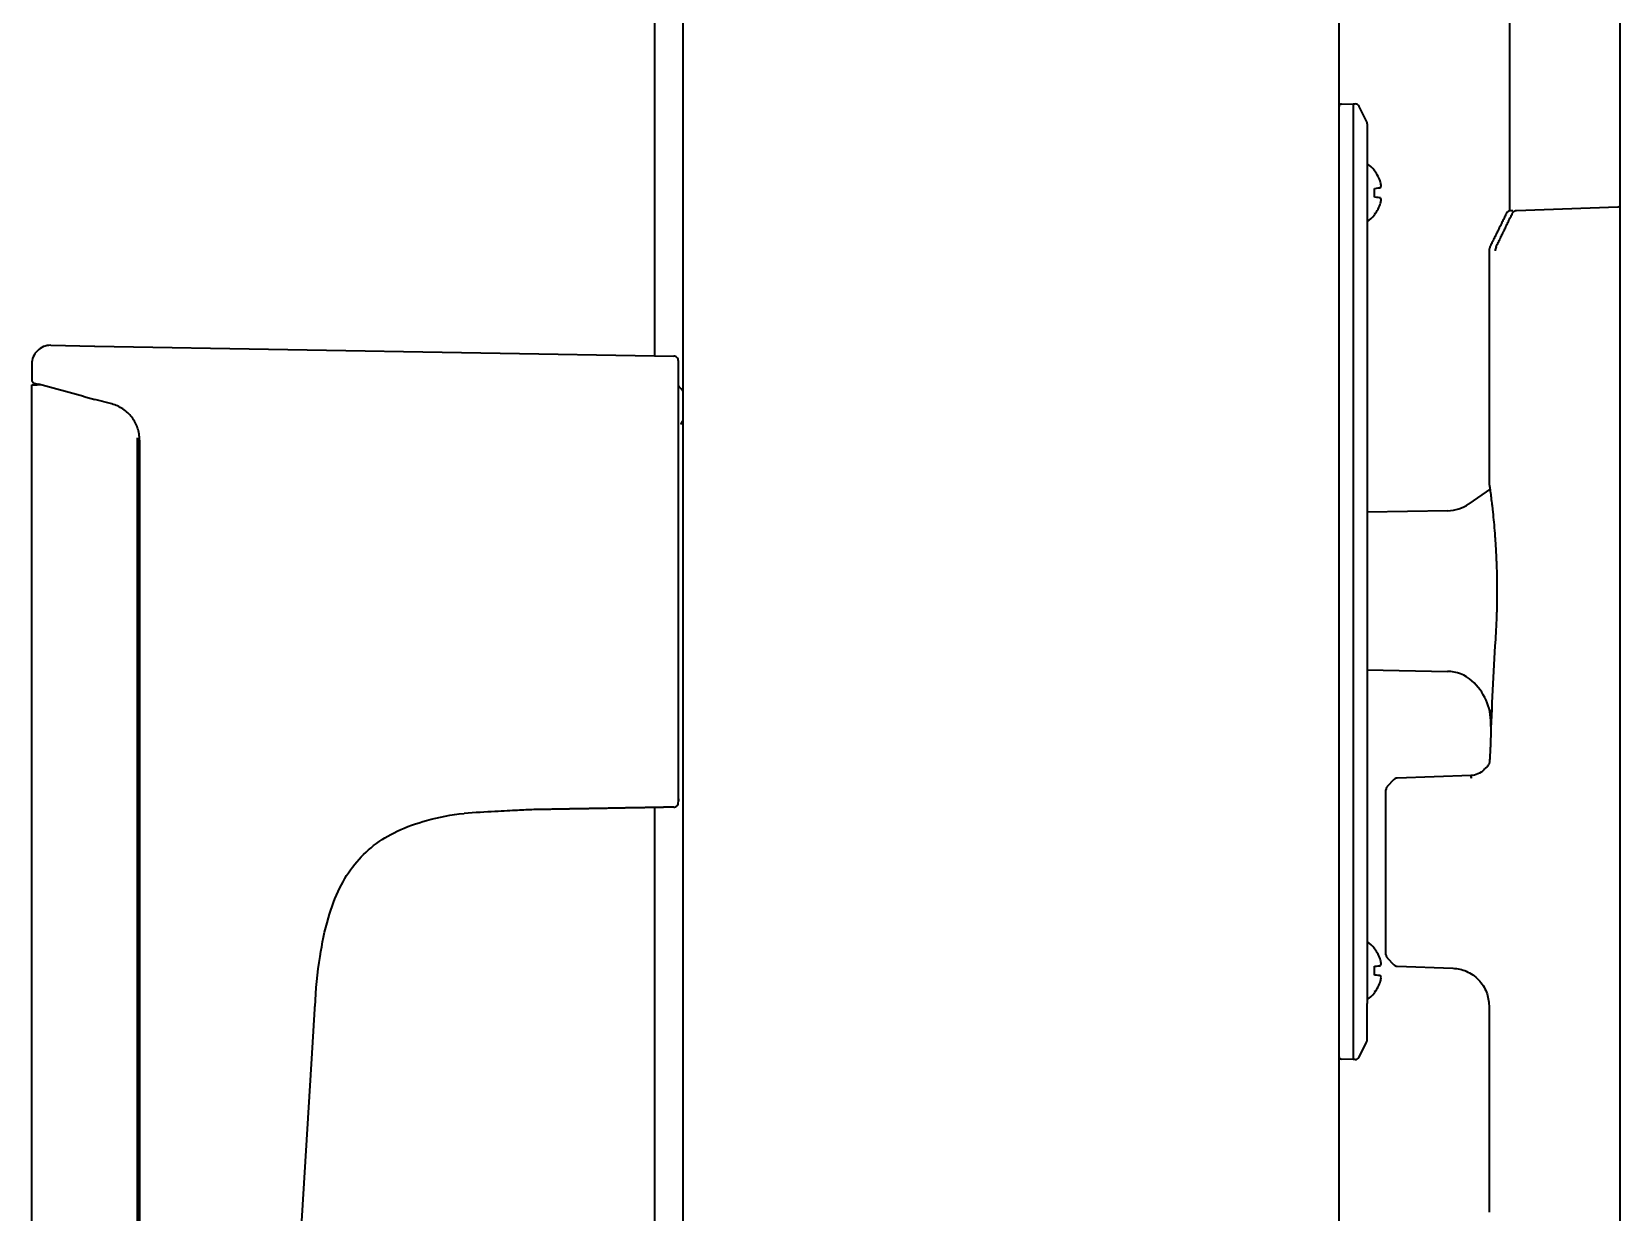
# Model space of a CAD drawing. Header units: inches. Extents: x 90 to 4161, y -506 to 3104.
# Drawn here: x 1090.4 to 1259.9, y 1553 to 1678.9 of the extents above; entities that cross this region are included whole.
import ezdxf

# ---------------------------------------------------------------- set-up
doc = ezdxf.new("R2010")
doc.units = ezdxf.units.IN
doc.layers.add('1', color=7, linetype='Continuous', true_color=0xffffff)

msp = doc.modelspace()

# ---------------------------------------------------------------- linework, layer by layer
at = {"layer": '1', "color": 7, "linetype": 'Continuous', "lineweight": 35}
for p, q in [((1159.87, 1249.76), (1159.87, 1933.26)), ((1229.87, 1249.76), (1229.87, 1933.26)), ((1259.87, 1204.2), (1259.87, 1919.98)), ((1248.07, 1888.76), (1248.07, 1659.83)), ((1156.87, 1644.36), (1156.87, 1829.4)), ((1230.11, 1671.22), (1231.37, 1671.26)), ((1231.37, 1671.26), (1231.37, 1665.26)), ((1231.37, 1671.26), (1231.58, 1671.25)), ((1232.81, 1669.39), (1232.01, 1670.98)), ((1232.87, 1669.12), (1232.87, 1665.26)), ((1231.37, 1665.26), (1231.37, 1575.26)), ((1232.87, 1665.26), (1232.87, 1575.26)), ((1233.66, 1664.09), (1233.66, 1664.13)), ((1248.81, 1659.88), (1259.61, 1660.25)), ((1245.87, 1655.54), (1245.87, 1630.85)), ((1092.41, 1645.48), (1097.07, 1645.4)), ((1097.09, 1645.4), (1158.88, 1644.32)), ((1090.37, 1643.48), (1090.37, 1641.75)), ((1090.37, 1641.26), (1090.96, 1641.26)), ((1090.37, 1465.56), (1090.37, 1641.26)), ((1090.59, 1641.46), (1091.08, 1641.33)), ((1091.33, 1641.26), (1090.96, 1641.26)), ((1095.94, 1640.03), (1091.08, 1641.33)), ((1095.94, 1640.03), (1097.11, 1639.71)), ((1098.91, 1639.23), (1097.11, 1639.71)), ((1101.62, 1635.62), (1101.62, 1471.2)), ((1101.64, 1635.62), (1101.64, 1471.2)), ((1101.87, 1635.37), (1101.87, 1470.89)), ((1246.02, 1630.17), (1243.7, 1628.55)), ((1241.48, 1627.83), (1232.87, 1627.68)), ((1159.37, 1619.05), (1159.37, 1622.3)), ((1232.87, 1610.84), (1241.45, 1610.69)), ((1246.08, 1604.82), (1246.08, 1606.14)), ((1235.73, 1599.15), (1235.01, 1598.41)), ((1243.95, 1599.58), (1236.07, 1599.3)), ((1234.87, 1580.46), (1234.87, 1598.06)), ((1156.87, 1451.89), (1156.87, 1596.17)), ((1233.66, 1581.09), (1233.66, 1581.13)), ((1235.01, 1580.12), (1235.73, 1579.37)), ((1236.07, 1579.22), (1242.01, 1579.01)), ((1120.29, 1569.95), (1120.62, 1575.25)), ((1231.37, 1575.26), (1231.37, 1569.26)), ((1232.87, 1571.4), (1232.87, 1575.26)), ((1245.87, 1575.02), (1245.87, 1552.98)), ((1156.81, 1573.81), (1156.87, 1573.81)), ((1114.69, 1478.28), (1120.29, 1569.95)), ((1232.01, 1569.54), (1232.81, 1571.13)), ((1231.37, 1569.26), (1230.11, 1569.31)), ((1231.58, 1569.27), (1231.37, 1569.26))]:
    msp.add_line(p, q, dxfattribs=at)
for centre, radius, start, end in [((1230.12, 1670.97), 0.25, 92, 180), ((1231.57, 1670.75), 0.5, 26.5651, 88), ((1232.27, 1669.12), 0.6, 0, 26.5651), ((1230.77, 1661.76), 3.74, 39.3865, 55.8441), ((1248.19, 1659.35), 0.5, 92, 153.8689), ((1259.62, 1660), 0.25, 0, 92), ((1230.77, 1661.76), 3.74, 304.1559, 320.6449), ((1092.37, 1643.48), 2, 89, 180), ((1090.67, 1641.75), 0.3, 180, 255), ((1241.41, 1631.83), 4, 271, 305), ((1241.38, 1606.69), 4, 48.1451, 89), ((1239.98, 1605.13), 6.1, 0, 48.1451), ((1235.37, 1598.06), 0.5, 136, 180), ((1236.09, 1598.8), 0.5, 92, 136), ((1230.77, 1578.76), 3.74, 39.3865, 55.8441), ((1235.37, 1580.46), 0.5, 180, 224), ((1236.09, 1579.72), 0.5, 224, 268), ((1230.77, 1578.76), 3.74, 304.1559, 320.6449), ((1232.27, 1571.4), 0.6, 333.4349, 0), ((1230.12, 1569.56), 0.25, 180, 268), ((1231.57, 1569.77), 0.5, 272, 333.4349)]:
    msp.add_arc(centre, radius, start, end, dxfattribs=at)
for centre, major_axis, ratio, start_param, end_param in [((1230.75, 1661.77), (0.87, 3.62), 0.997235, 5.247399, 5.62012), ((1230.71, 1662.02), (3.6, 0.81), 0.902278, 6.178468, 6.295334), ((1230.75, 1662.06), (3.72, 0.27), 0.017407, 5.611261, 5.983982), ((1230.75, 1661.46), (-3.72, 0.27), 0.017407, 3.440796, 3.813517), ((1230.71, 1662.32), (3.67, 0.38), 0.420739, 6.027806, 6.144672), ((1230.71, 1661.21), (-3.67, 0.38), 0.420739, 3.280106, 3.396972), ((1230.75, 1661.76), (-0.87, 3.62), 0.997235, 3.804658, 4.177379), ((1230.71, 1661.5), (-3.6, 0.81), 0.902278, 3.129444, 3.24631), ((1326, 1599.4), (4.14, 161.11), 0.496689, 1.492164, 1.559574), ((1230.75, 1578.77), (0.87, 3.62), 0.997235, 5.247399, 5.62012), ((1230.71, 1579.02), (3.6, 0.81), 0.902278, 6.178468, 6.295334), ((1230.75, 1579.06), (3.72, 0.27), 0.017407, 5.611261, 5.983982), ((1230.75, 1578.46), (-3.72, 0.27), 0.017407, 3.440796, 3.813517), ((1230.71, 1579.32), (3.67, 0.38), 0.420739, 6.027806, 6.144672), ((1230.71, 1578.21), (-3.67, 0.38), 0.420739, 3.280106, 3.396972), ((1230.75, 1578.76), (-0.87, 3.62), 0.997235, 3.804658, 4.177379), ((1230.71, 1578.5), (-3.6, 0.81), 0.902278, 3.129444, 3.24631)]:
    msp.add_ellipse(centre, major_axis=major_axis, ratio=ratio, start_param=start_param, end_param=end_param, dxfattribs=at)
for points, degree, knots in [([(1233.66, 1661.29), (1233.66, 1661.33), (1233.66, 1661.37), (1233.66, 1661.45), (1233.66, 1661.49), (1233.66, 1661.57), (1233.66, 1661.6), (1233.66, 1661.68), (1233.66, 1661.72), (1233.66, 1661.84), (1233.66, 1661.92), (1233.66, 1662.04), (1233.66, 1662.07), (1233.66, 1662.15), (1233.66, 1662.19), (1233.66, 1662.23)], 3, [0, 0, 0, 0, 0.125, 0.125, 0.25, 0.25, 0.375, 0.375, 0.5, 0.5, 0.75, 0.75, 0.875, 0.875, 1, 1, 1, 1]), ([(1248.17, 1659.85), (1248.17, 1659.85), (1248.17, 1659.85), (1248.17, 1659.85), (1248.18, 1659.85), (1248.2, 1659.85), (1248.24, 1659.86), (1248.28, 1659.86), (1248.35, 1659.86), (1248.38, 1659.86), (1248.41, 1659.86)], 3, [0, 0, 0, 0, 0.000204, 0.000204, 0.204057, 0.407909, 0.407909, 0.815615, 0.815615, 1, 1, 1, 1]), ([(1248.38, 1659.6), (1248.4, 1659.64), (1248.43, 1659.67), (1248.49, 1659.74), (1248.52, 1659.77), (1248.59, 1659.82), (1248.64, 1659.84), (1248.72, 1659.87), (1248.76, 1659.87), (1248.81, 1659.88)], 3, [0, 0, 0, 0, 0.25, 0.25, 0.5, 0.5, 0.75, 0.75, 1, 1, 1, 1]), ([(1246.63, 1656), (1246.6, 1655.94), (1246.57, 1655.86), (1246.54, 1655.72), (1246.53, 1655.64), (1246.53, 1655.56)], 3, [0, 0, 0, 0, 0.5, 0.5, 1, 1, 1, 1]), ([(1159.37, 1643.82), (1159.37, 1643.88), (1159.35, 1644.01), (1159.23, 1644.19), (1159.06, 1644.3), (1158.94, 1644.32), (1158.88, 1644.32)], 3, [0, 0, 0, 0, 0.253123, 0.506246, 0.759369, 1, 1, 1, 1]), ([(1159.14, 1644.24), (1159.13, 1644.25), (1159.1, 1644.27), (1159.04, 1644.29), (1158.97, 1644.31), (1158.91, 1644.32), (1158.88, 1644.32)], 3, [0, 0, 0, 0, 0.345049, 0.553438, 0.718544, 1, 1, 1, 1]), ([(1159.37, 1622.3), (1159.37, 1622.33), (1159.37, 1622.38), (1159.37, 1622.45), (1159.37, 1622.53), (1159.37, 1622.6), (1159.37, 1622.68), (1159.37, 1622.75), (1159.37, 1622.82), (1159.37, 1622.89), (1159.37, 1622.97), (1159.37, 1623.04), (1159.37, 1623.11), (1159.37, 1623.18), (1159.37, 1623.25), (1159.37, 1623.32), (1159.37, 1623.39), (1159.37, 1623.46), (1159.37, 1623.53), (1159.37, 1623.6), (1159.37, 1623.67), (1159.37, 1623.74), (1159.37, 1623.81), (1159.37, 1623.88), (1159.37, 1623.95), (1159.37, 1624.01), (1159.37, 1624.08), (1159.37, 1624.15), (1159.37, 1624.21), (1159.37, 1624.28), (1159.37, 1624.35), (1159.37, 1624.41), (1159.37, 1624.48), (1159.37, 1624.54), (1159.37, 1624.61), (1159.37, 1624.67), (1159.37, 1624.73), (1159.37, 1624.8), (1159.37, 1624.86), (1159.37, 1624.92), (1159.37, 1624.99), (1159.37, 1625.05), (1159.37, 1625.11), (1159.37, 1625.17), (1159.37, 1625.23), (1159.37, 1625.29), (1159.37, 1625.35), (1159.37, 1625.42), (1159.37, 1625.48), (1159.37, 1625.53), (1159.37, 1625.59), (1159.37, 1625.65), (1159.37, 1625.71), (1159.37, 1625.77), (1159.37, 1625.83), (1159.37, 1625.89), (1159.37, 1625.94), (1159.37, 1626), (1159.37, 1626.06), (1159.37, 1626.11), (1159.37, 1626.17), (1159.37, 1626.22), (1159.37, 1626.28), (1159.37, 1626.34), (1159.37, 1626.39), (1159.37, 1626.44), (1159.37, 1626.5), (1159.37, 1626.55), (1159.37, 1626.61), (1159.37, 1626.66), (1159.37, 1626.71), (1159.37, 1626.76), (1159.37, 1626.82), (1159.37, 1626.87), (1159.37, 1626.92), (1159.37, 1626.97), (1159.37, 1627.02), (1159.37, 1627.07), (1159.37, 1627.12), (1159.37, 1627.17), (1159.37, 1627.22), (1159.37, 1627.27), (1159.37, 1627.32), (1159.37, 1627.37), (1159.37, 1627.41), (1159.37, 1627.46), (1159.37, 1627.51), (1159.37, 1627.56), (1159.37, 1627.6), (1159.37, 1627.65), (1159.37, 1627.7), (1159.37, 1627.74), (1159.37, 1627.79), (1159.37, 1627.83), (1159.37, 1627.88), (1159.37, 1627.92), (1159.37, 1627.97), (1159.37, 1628.01), (1159.37, 1628.05), (1159.37, 1628.1), (1159.37, 1628.14), (1159.37, 1628.18), (1159.37, 1628.23), (1159.37, 1628.27), (1159.37, 1628.31), (1159.37, 1628.35), (1159.37, 1628.39), (1159.37, 1628.43), (1159.37, 1628.47), (1159.37, 1628.51), (1159.37, 1628.55), (1159.37, 1628.59), (1159.37, 1628.63), (1159.37, 1628.67), (1159.37, 1628.71), (1159.37, 1628.75), (1159.37, 1628.78), (1159.37, 1628.82), (1159.37, 1628.86), (1159.37, 1628.9), (1159.37, 1628.93), (1159.37, 1628.97), (1159.37, 1629), (1159.37, 1629.04), (1159.37, 1629.08), (1159.37, 1629.11), (1159.37, 1629.15), (1159.37, 1629.18), (1159.37, 1629.21), (1159.37, 1629.25), (1159.37, 1629.28), (1159.37, 1629.31), (1159.37, 1629.35), (1159.37, 1629.38), (1159.37, 1629.41), (1159.37, 1629.44), (1159.37, 1629.47), (1159.37, 1629.51), (1159.37, 1629.54), (1159.37, 1629.57), (1159.37, 1629.6), (1159.37, 1629.63), (1159.37, 1629.66), (1159.37, 1629.69), (1159.37, 1629.72), (1159.37, 1629.74), (1159.37, 1629.77), (1159.37, 1629.8), (1159.37, 1629.83), (1159.37, 1629.86), (1159.37, 1629.88), (1159.37, 1629.91), (1159.37, 1629.94), (1159.37, 1629.96), (1159.37, 1629.99), (1159.37, 1630.02), (1159.37, 1630.04), (1159.37, 1630.07), (1159.37, 1630.09), (1159.37, 1630.12), (1159.37, 1630.14), (1159.37, 1630.16), (1159.37, 1630.19), (1159.37, 1630.21), (1159.37, 1630.23), (1159.37, 1630.26), (1159.37, 1630.28), (1159.37, 1630.3), (1159.37, 1630.32), (1159.37, 1630.34), (1159.37, 1630.37), (1159.37, 1630.39), (1159.37, 1630.41), (1159.37, 1630.43), (1159.37, 1630.45), (1159.37, 1630.47), (1159.37, 1630.49), (1159.37, 1630.51), (1159.37, 1630.77), (1159.37, 1631.25), (1159.37, 1631.91), (1159.37, 1632.51), (1159.37, 1633.04), (1159.37, 1633.51), (1159.37, 1633.92), (1159.37, 1634.32), (1159.37, 1634.71), (1159.37, 1635.11), (1159.37, 1635.48), (1159.37, 1635.84), (1159.37, 1636.18), (1159.37, 1636.5), (1159.37, 1636.8), (1159.37, 1637.08), (1159.37, 1637.34), (1159.37, 1637.66), (1159.37, 1638.02), (1159.37, 1638.43), (1159.37, 1638.83), (1159.37, 1639.21), (1159.37, 1639.58), (1159.37, 1639.93), (1159.37, 1640.24), (1159.37, 1640.51), (1159.37, 1640.74), (1159.37, 1640.97), (1159.37, 1641.2), (1159.37, 1641.42), (1159.37, 1641.63), (1159.37, 1641.84), (1159.37, 1642.04), (1159.37, 1642.24), (1159.37, 1642.47), (1159.37, 1642.71), (1159.37, 1642.96), (1159.37, 1643.21), (1159.37, 1643.36), (1159.37, 1643.44), (1159.37, 1643.46), (1159.37, 1643.48), (1159.37, 1643.5), (1159.37, 1643.52), (1159.37, 1643.53), (1159.37, 1643.55), (1159.37, 1643.57), (1159.37, 1643.58), (1159.37, 1643.6), (1159.37, 1643.62), (1159.37, 1643.63), (1159.37, 1643.65), (1159.37, 1643.66), (1159.37, 1643.67), (1159.37, 1643.69), (1159.37, 1643.7), (1159.37, 1643.71), (1159.37, 1643.72), (1159.37, 1643.74), (1159.37, 1643.75), (1159.37, 1643.76), (1159.37, 1643.77), (1159.37, 1643.77), (1159.37, 1643.78), (1159.37, 1643.79), (1159.37, 1643.8), (1159.37, 1643.8), (1159.37, 1643.81), (1159.37, 1643.81), (1159.37, 1643.82), (1159.37, 1643.82), (1159.37, 1643.82), (1159.37, 1643.82), (1159.37, 1643.82), (1159.37, 1643.82)], 3, [0, 0, 0, 0, 0.002231, 0.004452, 0.006664, 0.008866, 0.011059, 0.013243, 0.015418, 0.017583, 0.01974, 0.021886, 0.024024, 0.026152, 0.028271, 0.030381, 0.032481, 0.034573, 0.036655, 0.038727, 0.040791, 0.042845, 0.04489, 0.046926, 0.048953, 0.05097, 0.052978, 0.054977, 0.056967, 0.058947, 0.060919, 0.062881, 0.064834, 0.066778, 0.068712, 0.070637, 0.072554, 0.07446, 0.076358, 0.078247, 0.080126, 0.081996, 0.083857, 0.085709, 0.087552, 0.089386, 0.09121, 0.093025, 0.094831, 0.096628, 0.098416, 0.100194, 0.101963, 0.103724, 0.105475, 0.107217, 0.108949, 0.110673, 0.112387, 0.114093, 0.115789, 0.117476, 0.119153, 0.120822, 0.122481, 0.124132, 0.125773, 0.127405, 0.129028, 0.130642, 0.132246, 0.133842, 0.135428, 0.137005, 0.138573, 0.140132, 0.141681, 0.143221, 0.144753, 0.146274, 0.147787, 0.149291, 0.150785, 0.15227, 0.153746, 0.155213, 0.156671, 0.158119, 0.159558, 0.160988, 0.162409, 0.163821, 0.165223, 0.166616, 0.168, 0.169374, 0.17074, 0.172096, 0.173443, 0.174781, 0.176109, 0.177429, 0.178739, 0.18004, 0.181331, 0.182613, 0.183887, 0.18515, 0.186405, 0.187651, 0.188887, 0.190114, 0.191331, 0.19254, 0.193739, 0.194929, 0.19611, 0.197281, 0.198443, 0.199596, 0.20074, 0.201875, 0.203, 0.204116, 0.205223, 0.20632, 0.207408, 0.208488, 0.209557, 0.210618, 0.211669, 0.212711, 0.213744, 0.214768, 0.215782, 0.216787, 0.217783, 0.218769, 0.219747, 0.220715, 0.221674, 0.222623, 0.223563, 0.224495, 0.225416, 0.226329, 0.227232, 0.228127, 0.229011, 0.229887, 0.230753, 0.231611, 0.232459, 0.233297, 0.234127, 0.234947, 0.235758, 0.23656, 0.237352, 0.238135, 0.238909, 0.239674, 0.24043, 0.241176, 0.241913, 0.242641, 0.243359, 0.244069, 0.244769, 0.24546, 0.246142, 0.246814, 0.247477, 0.248131, 0.248776, 0.249411, 0.250038, 0.250655, 0.251263, 0.275223, 0.297239, 0.31731, 0.335451, 0.35169, 0.366041, 0.378509, 0.393601, 0.408191, 0.422266, 0.435818, 0.448837, 0.461317, 0.473254, 0.484643, 0.495483, 0.505772, 0.523934, 0.542027, 0.560075, 0.578102, 0.596118, 0.614129, 0.632141, 0.645139, 0.658368, 0.671821, 0.685487, 0.699354, 0.713425, 0.727704, 0.742195, 0.756903, 0.774799, 0.796006, 0.820536, 0.848409, 0.879653, 0.882608, 0.885592, 0.888604, 0.891645, 0.894714, 0.897811, 0.900937, 0.904092, 0.907275, 0.910486, 0.913726, 0.916994, 0.920291, 0.923616, 0.92697, 0.930352, 0.933762, 0.937201, 0.940668, 0.944164, 0.947688, 0.95124, 0.954821, 0.95843, 0.962068, 0.965734, 0.969428, 0.97315, 0.976901, 0.98068, 0.984488, 0.988323, 0.992187, 0.99608, 1, 1, 1, 1]), ([(1159.37, 1641.15), (1159.45, 1641.06), (1159.53, 1640.97), (1159.7, 1640.77), (1159.78, 1640.67), (1159.87, 1640.57)], 3, [0, 0, 0, 0, 0.5, 0.5, 1, 1, 1, 1]), ([(1101.87, 1635.37), (1101.87, 1635.58), (1101.85, 1635.8), (1101.78, 1636.23), (1101.73, 1636.45), (1101.59, 1636.86), (1101.5, 1637.06), (1101.3, 1637.44), (1101.18, 1637.63), (1100.91, 1637.97), (1100.76, 1638.14), (1100.45, 1638.44), (1100.27, 1638.57), (1099.91, 1638.81), (1099.72, 1638.92), (1099.32, 1639.1), (1099.12, 1639.17), (1098.91, 1639.23)], 3, [0, 0, 0, 0, 0.125, 0.125, 0.25, 0.25, 0.375, 0.375, 0.5, 0.5, 0.625, 0.625, 0.75, 0.75, 0.875, 0.875, 1, 1, 1, 1]), ([(1245.87, 1630.88), (1245.87, 1630.88), (1245.87, 1630.88), (1245.87, 1630.88), (1245.87, 1630.87), (1245.87, 1630.86), (1245.88, 1630.84), (1245.88, 1630.81), (1245.89, 1630.72), (1245.91, 1630.63), (1245.93, 1630.44), (1245.94, 1630.38), (1245.96, 1630.26), (1245.96, 1630.22), (1245.98, 1630.14), (1245.98, 1630.09), (1246.01, 1629.86), (1246.04, 1629.65), (1246.1, 1629.18), (1246.13, 1628.91), (1246.18, 1628.55), (1246.19, 1628.44), (1246.2, 1628.32), (1246.21, 1628.24), (1246.22, 1628.2), (1246.24, 1628), (1246.26, 1627.84), (1246.31, 1627.33), (1246.34, 1626.97), (1246.41, 1626.22), (1246.45, 1625.82), (1246.49, 1625.34), (1246.49, 1625.29), (1246.5, 1625.19), (1246.51, 1625.03), (1246.52, 1624.86), (1246.54, 1624.54), (1246.56, 1624.32), (1246.6, 1623.65), (1246.62, 1623.19), (1246.65, 1622.49), (1246.66, 1622.25), (1246.67, 1621.95), (1246.67, 1621.89), (1246.68, 1621.77), (1246.68, 1621.71), (1246.69, 1621.53), (1246.69, 1621.41), (1246.71, 1620.8), (1246.72, 1619.83), (1246.72, 1618.84), (1246.71, 1618.23), (1246.71, 1618.11), (1246.71, 1617.92), (1246.71, 1617.86), (1246.7, 1617.74), (1246.7, 1617.43), (1246.69, 1617.13), (1246.67, 1616.41), (1246.65, 1615.93), (1246.61, 1615.01), (1246.58, 1614.55), (1246.55, 1614.11)], 3, [0, 0, 0, 0, 0.007657, 0.007657, 0.015471, 0.031099, 0.031099, 0.062353, 0.062353, 0.124863, 0.124863, 0.156118, 0.156118, 0.171746, 0.171746, 0.187373, 0.187373, 0.249883, 0.249883, 0.312393, 0.312393, 0.32802, 0.335834, 0.335834, 0.343647, 0.343647, 0.374902, 0.374902, 0.437412, 0.437412, 0.499922, 0.499922, 0.507736, 0.507736, 0.515549, 0.531177, 0.531177, 0.562432, 0.562432, 0.624941, 0.624941, 0.656196, 0.656196, 0.66401, 0.66401, 0.671824, 0.671824, 0.687451, 0.687451, 0.749961, 0.812471, 0.812471, 0.828098, 0.828098, 0.835912, 0.835912, 0.843726, 0.87498, 0.87498, 0.93749, 0.93749, 1, 1, 1, 1]), ([(1159.37, 1597.1), (1159.37, 1596.7), (1159.37, 1597.17), (1159.37, 1597.26), (1159.37, 1597.37), (1159.37, 1597.5), (1159.37, 1597.65), (1159.37, 1597.82), (1159.37, 1598.01), (1159.37, 1598.22), (1159.37, 1598.49), (1159.37, 1598.83), (1159.37, 1599.23), (1159.37, 1599.65), (1159.37, 1600.07), (1159.37, 1600.47), (1159.37, 1600.85), (1159.37, 1601.19), (1159.37, 1601.53), (1159.37, 1601.87), (1159.37, 1602.22), (1159.37, 1602.56), (1159.37, 1602.89), (1159.37, 1603.39), (1159.37, 1604.04), (1159.37, 1604.87), (1159.37, 1605.7), (1159.37, 1606.5), (1159.37, 1607.25), (1159.37, 1607.93), (1159.37, 1608.55), (1159.37, 1609.1), (1159.37, 1609.57), (1159.37, 1609.97), (1159.37, 1610.42), (1159.37, 1610.95), (1159.37, 1611.64), (1159.37, 1612.33), (1159.37, 1612.99), (1159.37, 1613.56), (1159.37, 1614.06), (1159.37, 1614.53), (1159.37, 1615.01), (1159.37, 1615.54), (1159.37, 1616.12), (1159.37, 1616.66), (1159.37, 1617.12), (1159.37, 1617.47), (1159.37, 1617.79), (1159.37, 1618.07), (1159.37, 1618.33), (1159.37, 1618.55), (1159.37, 1618.75), (1159.37, 1618.91), (1159.37, 1619.01), (1159.37, 1619.05)], 3, [0, 0, 0, 0, 0.008528, 0.023671, 0.039558, 0.056192, 0.073567, 0.091674, 0.110498, 0.130019, 0.150213, 0.180483, 0.209545, 0.237452, 0.264247, 0.289964, 0.309205, 0.327931, 0.346124, 0.36377, 0.380858, 0.397386, 0.413354, 0.42876, 0.465745, 0.501193, 0.535171, 0.567658, 0.596376, 0.622197, 0.645117, 0.665138, 0.682276, 0.696542, 0.707942, 0.729414, 0.75316, 0.779204, 0.800858, 0.820141, 0.837031, 0.851511, 0.867036, 0.884438, 0.903717, 0.924882, 0.937284, 0.948672, 0.959048, 0.968413, 0.976764, 0.9841, 0.99042, 0.99572, 1, 1, 1, 1]), ([(1246.03, 1603.27), (1246.02, 1603.05), (1246.02, 1602.85), (1246.01, 1602.6), (1246, 1602.55), (1246, 1602.45), (1246, 1602.4), (1245.99, 1602.26), (1245.99, 1602.17), (1245.98, 1601.9), (1245.97, 1601.73), (1245.95, 1601.42), (1245.94, 1601.27), (1245.93, 1601.14)], 3, [0, 0, 0, 0, 0.25, 0.25, 0.3125, 0.3125, 0.375, 0.375, 0.5, 0.5, 0.75, 0.75, 1, 1, 1, 1]), ([(1245.4, 1600.33), (1245.37, 1600.28), (1245.2, 1600.01), (1244.68, 1599.71), (1244.2, 1599.59), (1243.94, 1599.58)], 3, [0, 0, 0, 0, 0.100045, 0.567028, 1, 1, 1, 1]), ([(1245.93, 1601.14), (1245.93, 1601.14), (1245.93, 1601.13), (1245.93, 1601.13), (1245.93, 1601.13), (1245.93, 1601.12), (1245.93, 1601.1), (1245.93, 1601.07), (1245.92, 1601.01), (1245.91, 1600.96), (1245.88, 1600.87), (1245.86, 1600.81), (1245.8, 1600.71), (1245.77, 1600.66), (1245.71, 1600.57), (1245.68, 1600.53), (1245.61, 1600.46), (1245.58, 1600.43), (1245.52, 1600.38), (1245.5, 1600.36), (1245.45, 1600.32), (1245.43, 1600.31), (1245.42, 1600.3), (1245.42, 1600.3), (1245.41, 1600.29), (1245.41, 1600.29), (1245.4, 1600.29), (1245.4, 1600.29), (1245.4, 1600.29)], 3, [0, 0, 0, 0, 0.001957, 0.001957, 0.003915, 0.00783, 0.015659, 0.031319, 0.062637, 0.125274, 0.125274, 0.250548, 0.250548, 0.375822, 0.375822, 0.501096, 0.501096, 0.62637, 0.62637, 0.751644, 0.751644, 0.876918, 0.876918, 0.908237, 0.908237, 0.939555, 0.939555, 1, 1, 1, 1]), ([(1244, 1599.28), (1244, 1599.28), (1243.99, 1599.29), (1243.99, 1599.3), (1243.99, 1599.32), (1243.99, 1599.33), (1243.99, 1599.34), (1243.99, 1599.35), (1243.98, 1599.36), (1243.98, 1599.37), (1243.98, 1599.38), (1243.98, 1599.39), (1243.98, 1599.4), (1243.98, 1599.41), (1243.97, 1599.42), (1243.97, 1599.43), (1243.97, 1599.44), (1243.97, 1599.45), (1243.97, 1599.45), (1243.97, 1599.46), (1243.97, 1599.47), (1243.96, 1599.48), (1243.96, 1599.48), (1243.96, 1599.49), (1243.96, 1599.5), (1243.96, 1599.5), (1243.96, 1599.51), (1243.96, 1599.52), (1243.96, 1599.52), (1243.96, 1599.53), (1243.96, 1599.53), (1243.96, 1599.54), (1243.95, 1599.54), (1243.95, 1599.55), (1243.95, 1599.55), (1243.95, 1599.55), (1243.95, 1599.56), (1243.95, 1599.56), (1243.95, 1599.56), (1243.95, 1599.57), (1243.95, 1599.57), (1243.95, 1599.57), (1243.95, 1599.57), (1243.95, 1599.57), (1243.95, 1599.58), (1243.95, 1599.58), (1243.95, 1599.58), (1243.95, 1599.58), (1243.95, 1599.58), (1243.95, 1599.58), (1243.95, 1599.58)], 3, [0, 0, 0, 0, 0.020865, 0.04173, 0.062595, 0.083459, 0.104322, 0.125186, 0.146049, 0.166912, 0.187774, 0.208636, 0.229498, 0.25036, 0.271222, 0.292083, 0.312944, 0.333805, 0.354665, 0.375526, 0.396387, 0.417247, 0.438107, 0.458967, 0.479828, 0.500688, 0.521548, 0.542408, 0.563268, 0.584128, 0.604988, 0.625848, 0.646709, 0.667569, 0.68843, 0.70929, 0.730151, 0.751012, 0.771873, 0.792734, 0.813596, 0.834457, 0.855319, 0.876182, 0.897044, 0.917907, 0.93877, 0.959634, 0.980497, 1, 1, 1, 1]), ([(1158.88, 1596.2), (1158.94, 1596.2), (1159, 1596.21), (1159.12, 1596.26), (1159.18, 1596.3), (1159.28, 1596.4), (1159.31, 1596.46), (1159.36, 1596.58), (1159.37, 1596.64), (1159.37, 1596.85)], 3, [0, 0, 0, 0, 0.25, 0.25, 0.5, 0.5, 0.75, 0.75, 1, 1, 1, 1]), ([(1120.6, 1574.92), (1120.67, 1576.73), (1121, 1579.9), (1121.85, 1584.16), (1123.08, 1587.5), (1124.71, 1590.14), (1126.81, 1592.21), (1129.43, 1593.79), (1132.72, 1594.92), (1135.13, 1595.4), (1136.5, 1595.54)], 3, [0, 0, 0, 0, 0.184439, 0.328312, 0.445898, 0.548172, 0.644965, 0.745867, 0.860639, 1, 1, 1, 1]), ([(1158.88, 1596.2), (1157.52, 1596.18), (1156.77, 1596.16), (1155.87, 1596.15), (1154.66, 1596.13), (1152.62, 1596.09), (1150.44, 1596.05), (1148.03, 1596.01), (1146.24, 1595.98), (1145.84, 1595.97), (1145.2, 1595.96), (1144.37, 1595.95), (1144.16, 1595.94), (1142.94, 1595.92), (1136.5, 1595.54)], 2, [0, 0, 0, 0.125, 0.125, 0.25, 0.25, 0.5, 0.5, 0.75, 0.75, 0.8125, 0.8125, 0.875, 0.875, 1, 1, 1]), ([(1233.66, 1578.29), (1233.66, 1578.33), (1233.66, 1578.37), (1233.66, 1578.45), (1233.66, 1578.49), (1233.66, 1578.57), (1233.66, 1578.6), (1233.66, 1578.68), (1233.66, 1578.72), (1233.66, 1578.84), (1233.66, 1578.92), (1233.66, 1579.04), (1233.66, 1579.07), (1233.66, 1579.15), (1233.66, 1579.19), (1233.66, 1579.23)], 3, [0, 0, 0, 0, 0.125, 0.125, 0.25, 0.25, 0.375, 0.375, 0.5, 0.5, 0.75, 0.75, 0.875, 0.875, 1, 1, 1, 1]), ([(1242.01, 1579.01), (1242.53, 1578.99), (1243.51, 1578.77), (1244.83, 1577.87), (1245.68, 1576.52), (1245.86, 1575.53), (1245.87, 1575.02)], 3, [0, 0, 0, 0, 0.240551, 0.499997, 0.759444, 1, 1, 1, 1])]:
    msp.add_open_spline(points, degree=degree, knots=knots, dxfattribs=at)
for points, degree in [([(1233.71, 1659.51), (1233.71, 1659.49), (1233.7, 1659.6)], 2), ([(1247.75, 1659.6), (1246.86, 1657.78), (1245.96, 1655.96)], 2), ([(1246.63, 1656), (1248.38, 1659.6)], 1), ([(1245.99, 1655.99), (1245.86, 1655.78), (1245.88, 1655.54)], 2), ([(1159.86, 1637.48), (1159.73, 1637.26), (1159.61, 1637.04)], 2), ([(1246.08, 1606.14), (1246.08, 1606.28), (1246.08, 1606.43), (1246.07, 1606.57)], 3), ([(1233.71, 1576.51), (1233.71, 1576.49), (1233.7, 1576.6)], 2)]:
    msp.add_open_spline(points, degree=degree, dxfattribs=at)

doc.saveas('drawing.dxf')
